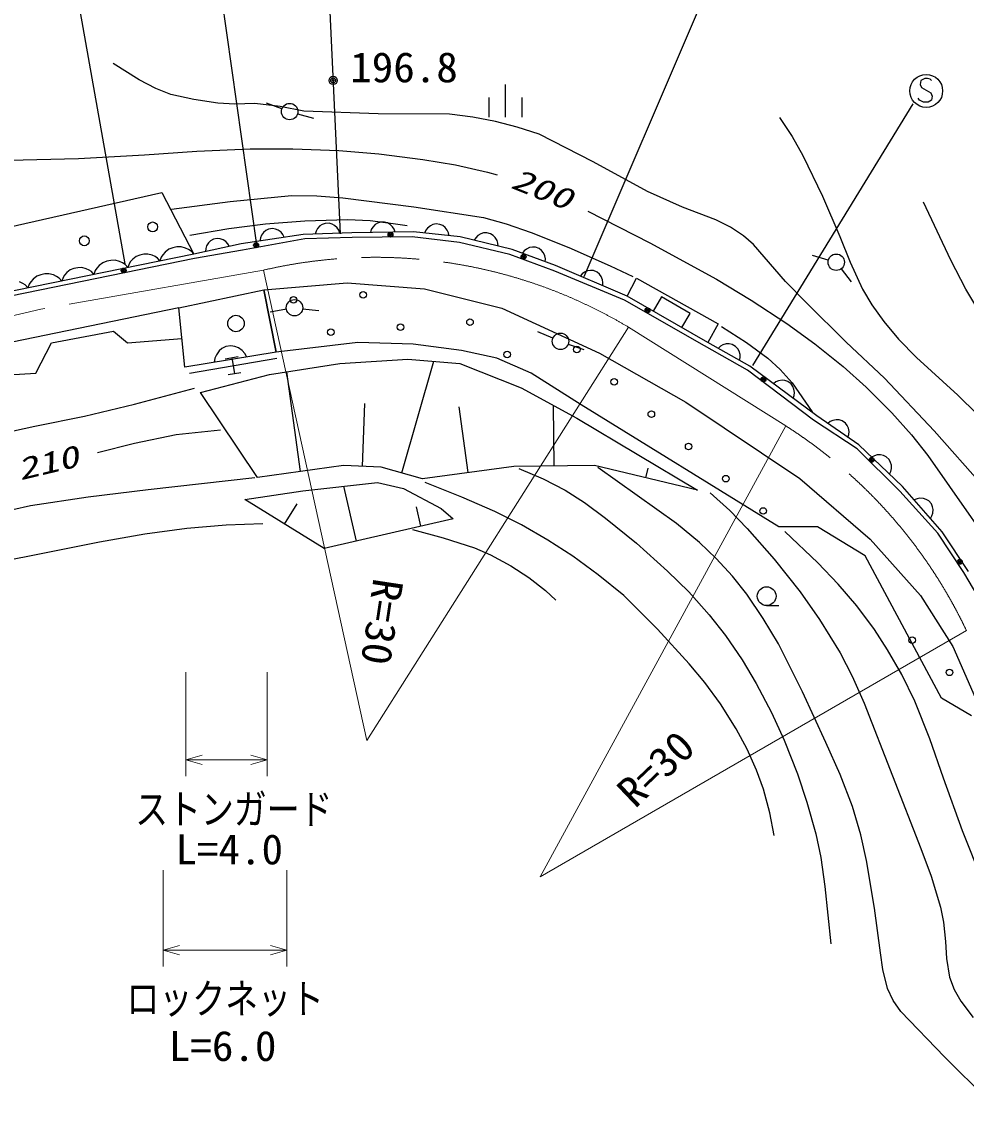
# Model space of a CAD drawing. Units: millimetres, scale not verified. Extents: x 40000 to 680000, y 20000 to 380000.
# Drawn here: x 350696 to 408175, y 253107 to 318717 of the extents above; entities that cross this region are included whole.
import ezdxf
from ezdxf.enums import TextEntityAlignment as Align

# ---------------------------------------------------------------- set-up
doc = ezdxf.new("R2010")
doc.units = ezdxf.units.MM
doc.header["$LTSCALE"] = 1000
doc.linetypes.add('CHAIN', pattern=[18.5, 12, -1.5, 3.5, -1.5])
for name, color, linetype, lineweight in [('M-BGD', 7, 'Continuous', 25), ('M-BGD-EXST', 7, 'Continuous', 25), ('M-BMK', 2, 'CHAIN', 13), ('M-STR-HTXT', 7, 'Continuous', 13)]:
    doc.layers.add(name, color=color, linetype=linetype, lineweight=lineweight)
doc.styles.add('ＭＳ ゴシック', font='')
doc.styles.get('ＭＳ ゴシック').set_extended_font_data('MS Gothic')

msp = doc.modelspace()

# ---------------------------------------------------------------- linework, layer by layer
at = {"layer": 'M-BGD'}
for p, q in [((380121, 314890), (380121, 312890)), ((366534, 313410), (365595, 313752)), ((379121, 314090), (379121, 312890)), ((381121, 314090), (381121, 312890)), ((367486, 313106), (368450, 312841)), ((349810, 306173), (359223, 308319)), ((359223, 308319), (361174, 304563)), ((369166, 306434), (368988, 306368)), ((369406, 306442), (369166, 306434)), ((369588, 306388), (369406, 306442)), ((372358, 306450), (372209, 306358)), ((372537, 306512), (372358, 306450)), ((372777, 306515), (372537, 306512)), ((372958, 306458), (372777, 306515)), ((373109, 306370), (372958, 306458)), ((375908, 306398), (375723, 306357)), ((376147, 306373), (375908, 306398)), ((367821, 305759), (364051, 305184)), ((365419, 305878), (365293, 305707)), ((365554, 305990), (365419, 305878)), ((365722, 306076), (365554, 305990)), ((365960, 306112), (365722, 306076)), ((366147, 306080), (365960, 306112)), ((366309, 306014), (366147, 306080)), ((366479, 305888), (366309, 306014)), ((366591, 305753), (366479, 305888)), ((366677, 305584), (366591, 305753)), ((370793, 305859), (367821, 305759)), ((368611, 305965), (368557, 305783)), ((368696, 306118), (368611, 305965)), ((368841, 306273), (368696, 306118)), ((368988, 306368), (368841, 306273)), ((369741, 306304), (369588, 306388)), ((369896, 306159), (369741, 306304)), ((369991, 306012), (369896, 306159)), ((370057, 305834), (369991, 306012)), ((374538, 305909), (370793, 305859)), ((371973, 306054), (371916, 305874)), ((372061, 306206), (371973, 306054)), ((372209, 306358), (372061, 306206)), ((373261, 306222), (373109, 306370)), ((373353, 306073), (373261, 306222)), ((373415, 305894), (373353, 306073)), ((377385, 305609), (374538, 305909)), ((375294, 306010), (375216, 305837)), ((375399, 306150), (375294, 306010)), ((375564, 306283), (375399, 306150)), ((375723, 306357), (375564, 306283)), ((376320, 306294), (376147, 306373)), ((376459, 306189), (376320, 306294)), ((376593, 306024), (376459, 306189)), ((376667, 305865), (376593, 306024)), ((376707, 305680), (376667, 305865)), ((378636, 305795), (378454, 305686)), ((378803, 305847), (378636, 305795)), ((378992, 305862), (378803, 305847)), ((379225, 305805), (378992, 305862)), ((379386, 305704), (379225, 305805)), ((364051, 305184), (361174, 304563)), ((362071, 305248), (361956, 305070)), ((362199, 305368), (362071, 305248)), ((362362, 305464), (362199, 305368)), ((362597, 305515), (362362, 305464)), ((362785, 305494), (362597, 305515)), ((362951, 305438), (362785, 305494)), ((363129, 305323), (362951, 305438)), ((363249, 305195), (363129, 305323)), ((363345, 305032), (363249, 305195)), ((367937, 305486), (364133, 304802)), ((365227, 305546), (365195, 305359)), ((365293, 305707), (365227, 305546)), ((370801, 305571), (367937, 305486)), ((374463, 305614), (370801, 305571)), ((377327, 305272), (374463, 305614)), ((380404, 304545), (377327, 305272)), ((380531, 304835), (377385, 305609)), ((378331, 305561), (378230, 305401)), ((378454, 305686), (378331, 305561)), ((379510, 305580), (379386, 305704)), ((379620, 305399), (379510, 305580)), ((379671, 305232), (379620, 305399)), ((379686, 305043), (379671, 305232)), ((361174, 304563), (345025, 301266)), ((357899, 304507), (357672, 304420)), ((358134, 304555), (357899, 304507)), ((358377, 304564), (358134, 304555)), ((358636, 304494), (358377, 304564)), ((358817, 304409), (358636, 304494)), ((359296, 304523), (359198, 304374)), ((359435, 304680), (359296, 304523)), ((359657, 304854), (359435, 304680)), ((359896, 304945), (359657, 304854)), ((360142, 304996), (359896, 304945)), ((360398, 305005), (360142, 304996)), ((360670, 304932), (360398, 305005)), ((360860, 304842), (360670, 304932)), ((361008, 304744), (360860, 304842)), ((361174, 304563), (361008, 304744)), ((364133, 304802), (361226, 304289)), ((361900, 304904), (361879, 304716)), ((361956, 305070), (361900, 304904)), ((383140, 303519), (380404, 304545)), ((383178, 303861), (380531, 304835)), ((381269, 304755), (381151, 304607)), ((381405, 304865), (381269, 304755)), ((381598, 304954), (381405, 304865)), ((381770, 304986), (381598, 304954)), ((381960, 304981), (381770, 304986)), ((382185, 304898), (381960, 304981)), ((382333, 304779), (382185, 304898)), ((382443, 304643), (382333, 304779)), ((382532, 304450), (382443, 304643)), ((382564, 304279), (382532, 304450)), ((399774, 304201), (398810, 304467)), ((361226, 304289), (345068, 300997)), ((355418, 303860), (355279, 303703)), ((355640, 304034), (355418, 303860)), ((355878, 304125), (355640, 304034)), ((356125, 304175), (355878, 304125)), ((356381, 304185), (356125, 304175)), ((356653, 304112), (356381, 304185)), ((356843, 304022), (356653, 304112)), ((356991, 303924), (356843, 304022)), ((357157, 303743), (356991, 303924)), ((357234, 303963), (357157, 303743)), ((357328, 304105), (357234, 303963)), ((357461, 304254), (357328, 304105)), ((357672, 304420), (357461, 304254)), ((358959, 304315), (358817, 304409)), ((359116, 304143), (358959, 304315)), ((359198, 304374), (359116, 304143)), ((382558, 304089), (382564, 304279)), ((387538, 301998), (383178, 303861)), ((351623, 303213), (351401, 303039)), ((351861, 303305), (351623, 303213)), ((352108, 303355), (351861, 303305)), ((352364, 303365), (352108, 303355)), ((352636, 303292), (352364, 303365)), ((352825, 303202), (352636, 303292)), ((352974, 303103), (352825, 303202)), ((353217, 303143), (353140, 302923)), ((353311, 303284), (353217, 303143)), ((353443, 303434), (353311, 303284)), ((353655, 303600), (353443, 303434)), ((353882, 303687), (353655, 303600)), ((354117, 303735), (353882, 303687)), ((354360, 303744), (354117, 303735)), ((354619, 303674), (354360, 303744)), ((354800, 303588), (354619, 303674)), ((354942, 303495), (354800, 303588)), ((355099, 303323), (354942, 303495)), ((355181, 303554), (355099, 303323)), ((355279, 303703), (355181, 303554)), ((387372, 301767), (383140, 303519)), ((384794, 303366), (384668, 303224)), ((384936, 303469), (384794, 303366)), ((385133, 303548), (384936, 303469)), ((385306, 303571), (385133, 303548)), ((385495, 303556), (385306, 303571)), ((385716, 303461), (385495, 303556)), ((385858, 303336), (385716, 303461)), ((385960, 303194), (385858, 303336)), ((386039, 302997), (385960, 303194)), ((400558, 303670), (401164, 302873)), ((350768, 302782), (350578, 302871)), ((350917, 302683), (350768, 302782)), ((351082, 302503), (350917, 302683)), ((351163, 302734), (351082, 302503)), ((351262, 302882), (351163, 302734)), ((351401, 303039), (351262, 302882)), ((353140, 302923), (352974, 303103)), ((365431, 302392), (370511, 302820)), ((370511, 302820), (375217, 302446)), ((386063, 302824), (386039, 302997)), ((386048, 302635), (386063, 302824)), ((387538, 301998), (388111, 303103)), ((388111, 303103), (393065, 300319)), ((360258, 301284), (365431, 302392)), ((366180, 298596), (365431, 302392)), ((365431, 302392), (366180, 298596)), ((375217, 302446), (379922, 301269)), ((392450, 299173), (387538, 301998)), ((389626, 301951), (389127, 301084)), ((391360, 300954), (389626, 301951)), ((360258, 301284), (349435, 299063)), ((360637, 297670), (360258, 301284)), ((366807, 301206), (365823, 301026)), ((367795, 301238), (368788, 301121)), ((379922, 301269), (385858, 298542)), ((392245, 298988), (387372, 301767)), ((390861, 300087), (391360, 300954)), ((352507, 299157), (356288, 299866)), ((356288, 299866), (357139, 299157)), ((393065, 300319), (392450, 299173)), ((357139, 299157), (360452, 299433)), ((371153, 299184), (366180, 298596)), ((374522, 299077), (371153, 299184)), ((383019, 299446), (382096, 299830)), ((351562, 297314), (352507, 299157)), ((366180, 298596), (360637, 297670)), ((362711, 298665), (362547, 298435)), ((362888, 298816), (362711, 298665)), ((363112, 298935), (362888, 298816)), ((363428, 298987), (363112, 298935)), ((363678, 298948), (363428, 298987)), ((363895, 298863), (363678, 298948)), ((364125, 298698), (363895, 298863)), ((364276, 298521), (364125, 298698)), ((377463, 298703), (374522, 299077)), ((379601, 298221), (377463, 298703)), ((383952, 299085), (384893, 298748)), ((385858, 298542), (391098, 295548)), ((394852, 297492), (392245, 298988)), ((394989, 297740), (392450, 299173)), ((393207, 298952), (393066, 298825)), ((393359, 299039), (393207, 298952)), ((393564, 299096), (393359, 299039)), ((393739, 299100), (393564, 299096)), ((393925, 299064), (393739, 299100)), ((394134, 298946), (393925, 299064)), ((394261, 298805), (394134, 298946)), ((394347, 298653), (394261, 298805)), ((394404, 298449), (394347, 298653)), ((360909, 297318), (366224, 298219)), ((362461, 298218), (362422, 297968)), ((362547, 298435), (362461, 298218)), ((363088, 298195), (363877, 298329)), ((363483, 298262), (363650, 297276)), ((364395, 298297), (364276, 298521)), ((365773, 297228), (370052, 297904)), ((370052, 297904), (374196, 298174)), ((373835, 291238), (375778, 298039)), ((374196, 298174), (377348, 297904)), ((377348, 297904), (381087, 296418)), ((381687, 297312), (379601, 298221)), ((394373, 298088), (394409, 298274)), ((394409, 298274), (394404, 298449)), ((348301, 297125), (351562, 297314)), ((361584, 296147), (365773, 297228)), ((364044, 297343), (363255, 297209)), ((367665, 291328), (366828, 297395)), ((384735, 295387), (381687, 297312)), ((398870, 294457), (394852, 297492)), ((399083, 294710), (394989, 297740)), ((396588, 296780), (396433, 296671)), ((396750, 296847), (396588, 296780)), ((396959, 296879), (396750, 296847)), ((397134, 296862), (396959, 296879)), ((397314, 296803), (397134, 296862)), ((397507, 296660), (397314, 296803)), ((397616, 296505), (397507, 296660)), ((365052, 290968), (361584, 296147)), ((381087, 296418), (384465, 294571)), ((397683, 296343), (397616, 296505)), ((397639, 295779), (397697, 295959)), ((397714, 296134), (397683, 296343)), ((397697, 295959), (397714, 296134)), ((371426, 291643), (371575, 295463)), ((377866, 291261), (377313, 295267)), ((383091, 291666), (383057, 295340)), ((396766, 287958), (384735, 295387)), ((391098, 295548), (398049, 290896)), ((401621, 292950), (399083, 294710)), ((384465, 294571), (391806, 290202)), ((401521, 292705), (398870, 294457)), ((399887, 294371), (399735, 294258)), ((400047, 294443), (399887, 294371)), ((400256, 294481), (400047, 294443)), ((400430, 294470), (400256, 294481)), ((400612, 294416), (400430, 294470)), ((400809, 294280), (400612, 294416)), ((400923, 294128), (400809, 294280)), ((400995, 293968), (400923, 294128)), ((401033, 293760), (400995, 293968)), ((400968, 293403), (401021, 293585)), ((401021, 293585), (401033, 293760)), ((404128, 290140), (401521, 292705)), ((404282, 290412), (401621, 292950)), ((402576, 292287), (402409, 292199)), ((402745, 292334), (402576, 292287)), ((402957, 292339), (402745, 292334)), ((403128, 292300), (402957, 292339)), ((403299, 292220), (403128, 292300)), ((403473, 292054), (403299, 292220)), ((403562, 291886), (403473, 292054)), ((370277, 291688), (365052, 290968)), ((372574, 291598), (370277, 291688)), ((375096, 290878), (372574, 291598)), ((380636, 291643), (375096, 290878)), ((385546, 291688), (380636, 291643)), ((391806, 290202), (385546, 291688)), ((388676, 290945), (388816, 291534)), ((403494, 291163), (403575, 291335)), ((403608, 291718), (403562, 291886)), ((403575, 291335), (403613, 291506)), ((403613, 291506), (403608, 291718)), ((367800, 290157), (372349, 290652)), ((372349, 290652), (373925, 290292)), ((398049, 290896), (402327, 287206)), ((364287, 289617), (367800, 290157)), ((371065, 287094), (370299, 290429)), ((373925, 290292), (376222, 289076)), ((406436, 287572), (404128, 290140)), ((406697, 287656), (404282, 290412)), ((369106, 286644), (364287, 289617)), ((366696, 288130), (367453, 289357)), ((405170, 289671), (404995, 289598)), ((405342, 289703), (405170, 289671)), ((405554, 289689), (405342, 289703)), ((405721, 289635), (405554, 289689)), ((405884, 289539), (405721, 289635)), ((406043, 289359), (405884, 289539)), ((406116, 289184), (406043, 289359)), ((374984, 287995), (374711, 289181)), ((376222, 289076), (376943, 288445)), ((406080, 288634), (406133, 288800)), ((406147, 289012), (406116, 289184)), ((406133, 288800), (406147, 289012)), ((376943, 288445), (369106, 286644)), ((405984, 288470), (406080, 288634)), ((399119, 287958), (396766, 287958)), ((402006, 286193), (399119, 287958)), ((408018, 285179), (406436, 287572)), ((408294, 285241), (406697, 287656)), ((402327, 287206), (405375, 283784)), ((406658, 277531), (402006, 286193)), ((409984, 281844), (408018, 285179)), ((405375, 283784), (407353, 280682)), ((396021, 283171), (396771, 283171)), ((407353, 280682), (409278, 276280)), ((408476, 276462), (406658, 277531))]:
    msp.add_line(p, q, dxfattribs=at)
for points in [[(409203, 290428), (406204, 293795), (403194, 297008), (400850, 299200), (398440, 301599), (397165, 302898), (395865, 304387), (395212, 305145), (394615, 305681), (393821, 306198), (392925, 306642), (390898, 307429), (388773, 308377), (385471, 310178), (382174, 311856), (380846, 312297), (379530, 312627), (378154, 312906), (376722, 313082), (372383, 313110), (367873, 313262), (366426, 313556), (364878, 313739), (363676, 313693), (362643, 313753), (361169, 313973), (359786, 314282), (358854, 314650), (357848, 315173), (356275, 316154)], [(396796, 312884), (397584, 311725), (398229, 310574), (399423, 308094), (400477, 305636), (401097, 304065), (401854, 302432), (402416, 301482), (403144, 300463), (404046, 299391), (405133, 298270), (407647, 295979), (410023, 293650)], [(349951, 310283), (354151, 310390), (358176, 310601), (361368, 310833), (364599, 310963), (367200, 310965), (370000, 310861), (372436, 310658), (375115, 310323), (377089, 309988), (379039, 309544), (379637, 309377)], [(359818, 307301), (363388, 307756), (367119, 308126), (368651, 308109), (370248, 307981), (374565, 307441), (378787, 306796), (380185, 306408), (381694, 305870), (383995, 304962), (386506, 303855), (387890, 303191)], [(409167, 300710), (408147, 302432), (407223, 304201), (405558, 307732)], [(385145, 307183), (388921, 305244), (392961, 303046), (395084, 301766), (397254, 300332), (398956, 299094), (400667, 297711), (402073, 296459), (403638, 294910), (404838, 293569), (405836, 292310), (411238, 284554), (412547, 282540), (413781, 280453), (415780, 276519), (417819, 272257), (418849, 269652), (419729, 267128), (420482, 264249)], [(360929, 305718), (363295, 306124), (365535, 306407), (367930, 306585), (370516, 306671), (371906, 306603), (373295, 306431), (374146, 306301)], [(393277, 300165), (394790, 299191), (396097, 298220), (396838, 297548), (397576, 296721), (398799, 294965)], [(349360, 293631), (351511, 294091), (354524, 294700), (357561, 295424), (361206, 296398)], [(355315, 292486), (357564, 293052), (360108, 293580), (362792, 293858)], [(380942, 291507), (382417, 290879), (383756, 290199), (384933, 289444), (386218, 288483), (388095, 286957), (389999, 285272), (391278, 284005), (392530, 282611), (393514, 281348), (394532, 279862), (395387, 278431), (396316, 276658), (397085, 274974), (397889, 272925), (398468, 271200), (399004, 269270), (399308, 267842), (399565, 266061), (399925, 262584)], [(409466, 253107), (406837, 255692), (404179, 258463), (403727, 259126), (403383, 259857), (403098, 261023), (402949, 262022), (402587, 264759), (402095, 267643), (401743, 269206), (401240, 270934), (400486, 272891), (399627, 274832), (398203, 277919), (396740, 280843), (395813, 282385), (394808, 283860), (393947, 284964), (392960, 286041), (391927, 287014), (390539, 288162), (385755, 291581)], [(347996, 288533), (351233, 289259), (354754, 289790), (358397, 290235), (364889, 290973)], [(396469, 269175), (396210, 270552), (395830, 271987), (395410, 273153), (394837, 274430), (394173, 275668), (393211, 277193), (392266, 278485), (391302, 279631), (389375, 281741), (387337, 283787), (385781, 285046), (384222, 286172), (382716, 287158), (381104, 288083), (379486, 288888), (377469, 289765), (375239, 290655)], [(392590, 290022), (393780, 288952), (394843, 287853), (396479, 285983), (398056, 284007), (399231, 282321), (400503, 280284), (401226, 278879), (401952, 277231), (405409, 268379), (406031, 266689), (406599, 264805), (406784, 263904), (406897, 262712), (406962, 261676), (407155, 260547), (407437, 259799), (407833, 259097), (408583, 258101)], [(365370, 288143), (363134, 288062), (360742, 287860), (358191, 287516), (355433, 287033), (345957, 285141), (344678, 284967), (343082, 284868), (339792, 284788), (336392, 284602), (335264, 284418), (334100, 284122), (333624, 283987)], [(374474, 287791), (376350, 287297), (378257, 286686), (379230, 286265), (380459, 285592), (381560, 284879), (382573, 284080), (383188, 283496)], [(409178, 266357), (407942, 269459), (406778, 272654), (405948, 275051), (405045, 277350), (404250, 278965), (403383, 280481), (402588, 281703), (401513, 283149), (400378, 284473), (399129, 285768), (397132, 287677)]]:
    msp.add_lwpolyline(points, dxfattribs=at)
for centre, radius in [((369653, 315133), 250), ((369653, 315133), 150), ((369653, 315133), 50), ((367004, 313239), 500), ((358671, 306217), 300), ((373138, 305748), 150), ((373138, 305748), 90), ((373138, 305748), 30), ((354514, 305369), 300), ((364963, 305103), 150), ((364963, 305103), 90), ((364963, 305103), 30), ((381234, 304394), 150), ((381234, 304394), 90), ((400256, 304068), 500), ((381234, 304394), 30), ((356906, 303562), 150), ((356906, 303562), 90), ((356906, 303562), 30), ((367244, 301774), 200), ((371476, 302076), 200), ((367299, 301296), 500), ((388773, 301140), 150), ((388773, 301140), 90), ((388773, 301140), 30), ((363738, 300338), 500), ((377975, 300413), 200), ((369511, 299809), 200), ((373743, 300111), 200), ((383481, 299253), 500), ((380242, 298449), 200), ((384474, 298751), 200), ((386741, 296786), 200), ((395830, 296942), 150), ((395830, 296942), 90), ((395830, 296942), 30), ((389008, 294821), 200), ((391275, 292857), 200), ((402409, 292041), 150), ((402409, 292041), 90), ((402409, 292041), 30), ((393542, 290892), 200), ((395809, 288927), 200), ((407768, 285829), 150), ((407768, 285829), 90), ((407768, 285829), 30), ((396021, 283741), 570), ((404878, 281068), 200), ((407145, 279103), 200)]:
    msp.add_circle(centre, radius, dxfattribs=at)
at = {"layer": 'M-BGD-EXST'}
for p, q in [((362293, 324188), (364984, 305136)), ((369201, 324697), (370074, 305790)), ((353567, 323170), (356985, 303972)), ((392108, 319970), (384909, 303172)), ((405409, 315133), (405369, 314893)), ((405649, 315253), (405409, 315133)), ((405809, 315253), (405649, 315253)), ((405969, 315213), (405809, 315253)), ((406049, 315133), (405969, 315213)), ((405369, 314893), (405449, 314693)), ((405449, 314693), (406009, 314373)), ((406009, 314373), (406089, 314173)), ((404907, 313717), (395162, 297791)), ((405329, 313933), (405249, 314053)), ((405569, 313813), (405329, 313933)), ((405849, 313813), (405569, 313813)), ((406049, 313933), (405849, 313813)), ((406089, 314173), (406049, 313933))]:
    msp.add_line(p, q, dxfattribs=at)
msp.add_circle((405729, 314493), 1000, dxfattribs=at)
at = {"layer": 'M-BMK'}
for p, q in [((365414, 303584), (351861, 301205)), ((351861, 301205), (345355, 299699)), ((397186, 294105), (387609, 300119))]:
    msp.add_line(p, q, dxfattribs=at)
for centre, start, end in [((372221, 274367), 59.14002, 103.11389), ((381060, 268808), 25.33407, 57.48561)]:
    msp.add_arc(centre, 30000, start, end, dxfattribs=at)
at = {"layer": 'M-STR-HTXT'}
for p, q in [((371709, 274954), (365414, 303584)), ((387609, 300119), (371709, 274954)), ((382247, 266663), (397186, 294105)), ((408175, 281645), (382247, 266663)), ((360680, 279111), (360680, 272779)), ((365644, 272779), (365644, 279111)), ((360680, 273779), (361680, 274059)), ((361680, 273499), (360680, 273779)), ((360680, 273779), (365644, 273779)), ((364644, 274059), (365644, 273779)), ((365644, 273779), (364644, 273499)), ((359302, 267069), (359302, 261198)), ((366839, 261198), (366839, 267069)), ((359302, 262198), (360302, 262478)), ((365839, 262478), (366839, 262198)), ((360302, 261918), (359302, 262198)), ((359302, 262198), (366839, 262198)), ((366839, 262198), (365839, 261918))]:
    msp.add_line(p, q, dxfattribs=at)

# ---------------------------------------------------------------- texts
at = {"layer": 'M-BGD', "style": 'ＭＳ ゴシック', "width": 1.05}
msp.add_text('196.8', height=1833, dxfattribs=at).set_placement((370689, 314471), align=Align.BOTTOM_LEFT)
at = {"layer": 'M-BGD', "style": 'ＭＳ ゴシック', "oblique": 15, "width": 1.4}
for s, rotation, p in [('200', 338.1, (380230, 308255)), ('210', 13.4, (350712, 290401))]:
    msp.add_text(s, height=1320, rotation=rotation, dxfattribs=at).set_placement(p, align=Align.BOTTOM_LEFT)
at = {"layer": 'M-STR-HTXT', "style": 'ＭＳ ゴシック', "width": 1.05}
for rotation, p in [(261.4, (371572, 284984)), (43.6, (388392, 270367))]:
    msp.add_text('R=30', height=1833, rotation=rotation, dxfattribs=at).set_placement(p, align=Align.BOTTOM_LEFT)
at = {"layer": 'M-STR-HTXT', "style": 'ＭＳ ゴシック'}
for s, width, p in [('ストンガード', 0.8, (357607, 269313)), ('L=4.0', 1.05, (360056, 266866)), ('ロックネット', 0.8, (357082, 257778)), ('L=6.0', 1.05, (359656, 254899))]:
    msp.add_text(s, height=1833, dxfattribs=dict(at, width=width)).set_placement(p, align=Align.BOTTOM_LEFT)

doc.saveas('drawing.dxf')
